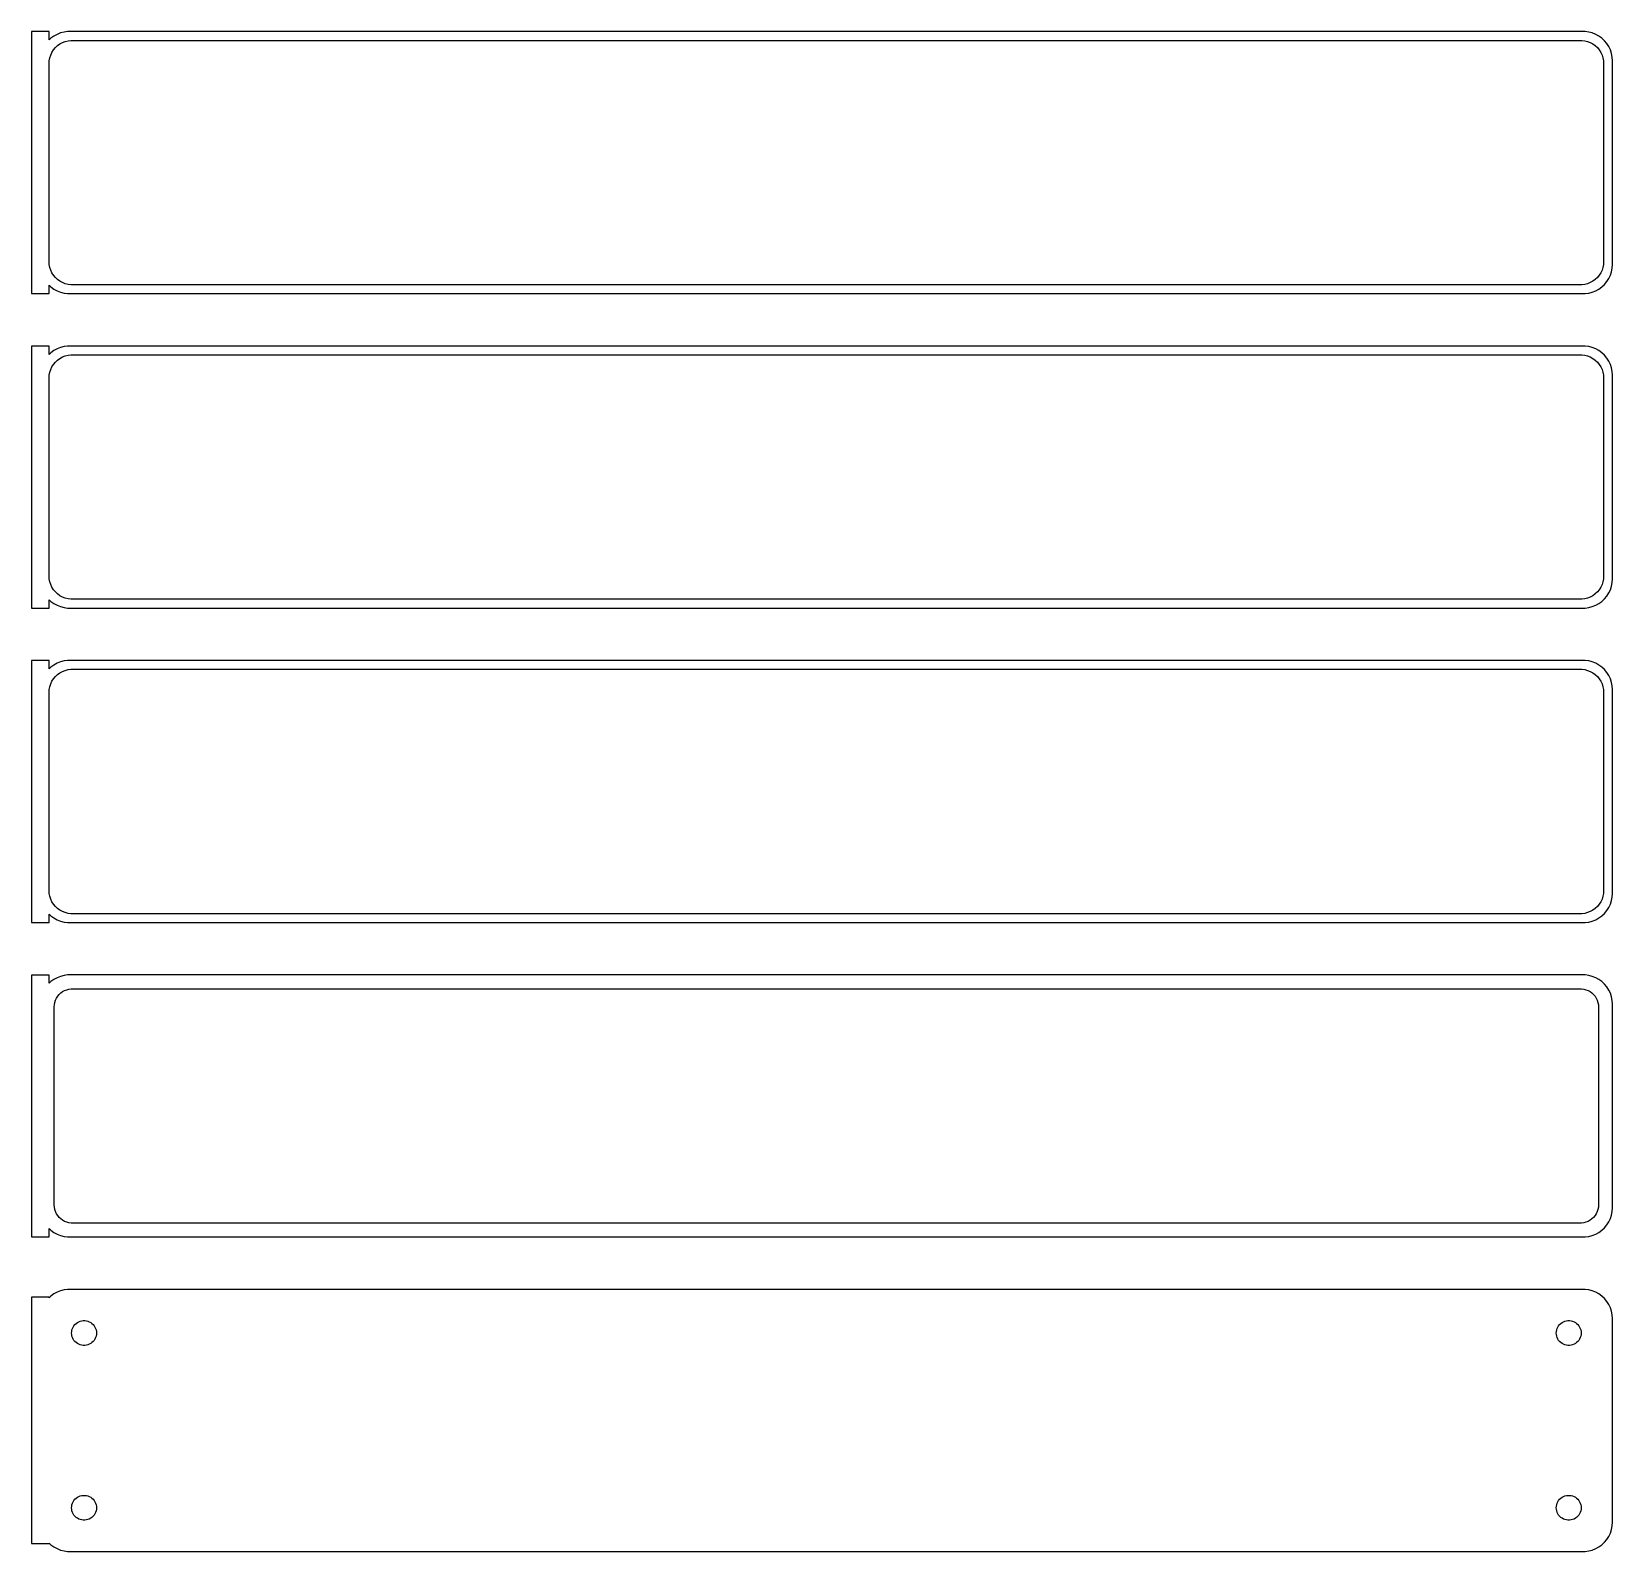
# Model space of a CAD drawing. Header units: metres. Extents: x -136 to 135, y 248 to 508.
import ezdxf

# ---------------------------------------------------------------- set-up
doc = ezdxf.new("R2010")
doc.units = ezdxf.units.M

msp = doc.modelspace()

# ---------------------------------------------------------------- linework, layer by layer
for p, q in [((-133.5, 508.49), (-136.5, 508.49)), ((-136.5, 508.49), (-136.5, 463.51)), ((-133.5, 507.059), (-133.5, 508.49)), ((-132.679, 507.722), (-133.187, 507.353)), ((-132.129, 508.024), (-132.679, 507.722)), ((-131.545, 508.255), (-132.129, 508.024)), ((-130.937, 508.411), (-131.545, 508.255)), ((-130.314, 508.49), (-130.937, 508.411)), ((130.314, 508.49), (-130.314, 508.49)), ((130.937, 508.411), (130.314, 508.49)), ((131.545, 508.255), (130.937, 508.411)), ((132.129, 508.024), (131.545, 508.255)), ((132.679, 507.722), (132.129, 508.024)), ((133.187, 507.353), (132.679, 507.722)), ((-133.187, 507.353), (-133.5, 507.059)), ((-133.005, 504.927), (-132.736, 505.351)), ((-132.736, 505.351), (-132.416, 505.738)), ((-132.416, 505.738), (-132.05, 506.082)), ((-132.05, 506.082), (-131.643, 506.377)), ((-131.643, 506.377), (-131.203, 506.619)), ((-131.203, 506.619), (-130.736, 506.804)), ((-130.736, 506.804), (-130.25, 506.929)), ((-130.25, 506.929), (-129.751, 506.992)), ((-129.751, 506.992), (129.751, 506.992)), ((129.751, 506.992), (130.25, 506.929)), ((130.25, 506.929), (130.736, 506.804)), ((130.736, 506.804), (131.203, 506.619)), ((131.203, 506.619), (131.643, 506.377)), ((131.643, 506.377), (132.05, 506.082)), ((132.05, 506.082), (132.416, 505.738)), ((132.416, 505.738), (132.736, 505.351)), ((132.736, 505.351), (133.005, 504.927)), ((133.645, 506.923), (133.187, 507.353)), ((134.045, 506.439), (133.645, 506.923)), ((134.382, 505.909), (134.045, 506.439)), ((134.649, 505.341), (134.382, 505.909)), ((134.843, 504.743), (134.649, 505.341)), ((-133.5, 503), (-133.468, 503.501)), ((-133.5, 469), (-133.5, 503)), ((-133.468, 503.501), (-133.374, 503.995)), ((-133.374, 503.995), (-133.219, 504.472)), ((-133.219, 504.472), (-133.005, 504.927)), ((133.005, 504.927), (133.219, 504.472)), ((133.219, 504.472), (133.374, 503.995)), ((133.374, 503.995), (133.468, 503.501)), ((133.468, 503.501), (133.5, 503)), ((133.5, 503), (133.5, 469)), ((134.961, 504.127), (134.843, 504.743)), ((135, 503.5), (134.961, 504.127)), ((135, 468.5), (135, 503.5)), ((-133.468, 468.499), (-133.5, 469)), ((-133.374, 468.005), (-133.468, 468.499)), ((-133.219, 467.528), (-133.374, 468.005)), ((-133.005, 467.073), (-133.219, 467.528)), ((-132.736, 466.649), (-133.005, 467.073)), ((133.005, 467.073), (132.736, 466.649)), ((133.219, 467.528), (133.005, 467.073)), ((133.374, 468.005), (133.219, 467.528)), ((133.468, 468.499), (133.374, 468.005)), ((133.5, 469), (133.468, 468.499)), ((134.649, 466.659), (134.843, 467.257)), ((134.843, 467.257), (134.961, 467.873)), ((134.961, 467.873), (135, 468.5)), ((-133.5, 464.941), (-133.187, 464.647)), ((-133.5, 463.51), (-133.5, 464.941)), ((-133.187, 464.647), (-132.679, 464.278)), ((-132.416, 466.262), (-132.736, 466.649)), ((-132.679, 464.278), (-132.129, 463.976)), ((-132.05, 465.918), (-132.416, 466.262)), ((-131.643, 465.623), (-132.05, 465.918)), ((-131.203, 465.381), (-131.643, 465.623)), ((-130.736, 465.196), (-131.203, 465.381)), ((-130.25, 465.071), (-130.736, 465.196)), ((-129.751, 465.008), (-130.25, 465.071)), ((129.751, 465.008), (-129.751, 465.008)), ((130.25, 465.071), (129.751, 465.008)), ((130.736, 465.196), (130.25, 465.071)), ((131.203, 465.381), (130.736, 465.196)), ((131.643, 465.623), (131.203, 465.381)), ((132.05, 465.918), (131.643, 465.623)), ((132.416, 466.262), (132.05, 465.918)), ((132.129, 463.976), (132.679, 464.278)), ((132.736, 466.649), (132.416, 466.262)), ((132.679, 464.278), (133.187, 464.647)), ((133.187, 464.647), (133.645, 465.077)), ((133.645, 465.077), (134.045, 465.561)), ((134.045, 465.561), (134.382, 466.091)), ((134.382, 466.091), (134.649, 466.659)), ((-136.5, 463.51), (-133.5, 463.51)), ((-132.129, 463.976), (-131.545, 463.745)), ((-131.545, 463.745), (-130.937, 463.589)), ((-130.937, 463.589), (-130.314, 463.51)), ((-130.314, 463.51), (130.314, 463.51)), ((130.314, 463.51), (130.937, 463.589)), ((130.937, 463.589), (131.545, 463.745)), ((131.545, 463.745), (132.129, 463.976)), ((-133.5, 454.49), (-136.5, 454.49)), ((-136.5, 454.49), (-136.5, 409.51)), ((-133.5, 453.059), (-133.5, 454.49)), ((-132.679, 453.722), (-133.187, 453.353)), ((-132.129, 454.024), (-132.679, 453.722)), ((-131.545, 454.255), (-132.129, 454.024)), ((-130.937, 454.411), (-131.545, 454.255)), ((-130.314, 454.49), (-130.937, 454.411)), ((130.314, 454.49), (-130.314, 454.49)), ((130.937, 454.411), (130.314, 454.49)), ((131.545, 454.255), (130.937, 454.411)), ((132.129, 454.024), (131.545, 454.255)), ((132.679, 453.722), (132.129, 454.024)), ((133.187, 453.353), (132.679, 453.722)), ((-133.187, 453.353), (-133.5, 453.059)), ((-133.219, 450.472), (-133.005, 450.927)), ((-133.005, 450.927), (-132.736, 451.351)), ((-132.736, 451.351), (-132.416, 451.738)), ((-132.416, 451.738), (-132.05, 452.082)), ((-132.05, 452.082), (-131.643, 452.377)), ((-131.643, 452.377), (-131.203, 452.619)), ((-131.203, 452.619), (-130.736, 452.804)), ((-130.736, 452.804), (-130.25, 452.929)), ((-130.25, 452.929), (-129.751, 452.992)), ((-129.751, 452.992), (129.751, 452.992)), ((129.751, 452.992), (130.25, 452.929)), ((130.25, 452.929), (130.736, 452.804)), ((130.736, 452.804), (131.203, 452.619)), ((131.203, 452.619), (131.643, 452.377)), ((131.643, 452.377), (132.05, 452.082)), ((132.05, 452.082), (132.416, 451.738)), ((132.416, 451.738), (132.736, 451.351)), ((132.736, 451.351), (133.005, 450.927)), ((133.005, 450.927), (133.219, 450.472)), ((133.645, 452.923), (133.187, 453.353)), ((134.045, 452.439), (133.645, 452.923)), ((134.382, 451.909), (134.045, 452.439)), ((134.649, 451.341), (134.382, 451.909)), ((134.843, 450.743), (134.649, 451.341)), ((134.961, 450.127), (134.843, 450.743)), ((-133.5, 449), (-133.468, 449.501)), ((-133.5, 415), (-133.5, 449)), ((-133.468, 449.501), (-133.374, 449.995)), ((-133.374, 449.995), (-133.219, 450.472)), ((133.219, 450.472), (133.374, 449.995)), ((133.374, 449.995), (133.468, 449.501)), ((133.468, 449.501), (133.5, 449)), ((133.5, 449), (133.5, 415)), ((135, 449.5), (134.961, 450.127)), ((135, 414.5), (135, 449.5)), ((-133.468, 414.499), (-133.5, 415)), ((-133.374, 414.005), (-133.468, 414.499)), ((-133.219, 413.528), (-133.374, 414.005)), ((-133.005, 413.073), (-133.219, 413.528)), ((-132.736, 412.649), (-133.005, 413.073)), ((133.005, 413.073), (132.736, 412.649)), ((133.219, 413.528), (133.005, 413.073)), ((133.374, 414.005), (133.219, 413.528)), ((133.468, 414.499), (133.374, 414.005)), ((133.5, 415), (133.468, 414.499)), ((134.649, 412.659), (134.843, 413.257)), ((134.843, 413.257), (134.961, 413.873)), ((134.961, 413.873), (135, 414.5)), ((-133.5, 410.941), (-133.187, 410.647)), ((-133.5, 409.51), (-133.5, 410.941)), ((-133.187, 410.647), (-132.679, 410.278)), ((-132.416, 412.262), (-132.736, 412.649)), ((-132.679, 410.278), (-132.129, 409.976)), ((-132.05, 411.918), (-132.416, 412.262)), ((-132.129, 409.976), (-131.545, 409.745)), ((-131.643, 411.623), (-132.05, 411.918)), ((-131.203, 411.381), (-131.643, 411.623)), ((-130.736, 411.196), (-131.203, 411.381)), ((-130.25, 411.071), (-130.736, 411.196)), ((-129.751, 411.008), (-130.25, 411.071)), ((129.751, 411.008), (-129.751, 411.008)), ((130.25, 411.071), (129.751, 411.008)), ((130.736, 411.196), (130.25, 411.071)), ((131.203, 411.381), (130.736, 411.196)), ((131.643, 411.623), (131.203, 411.381)), ((131.545, 409.745), (132.129, 409.976)), ((132.05, 411.918), (131.643, 411.623)), ((132.416, 412.262), (132.05, 411.918)), ((132.129, 409.976), (132.679, 410.278)), ((132.736, 412.649), (132.416, 412.262)), ((132.679, 410.278), (133.187, 410.647)), ((133.187, 410.647), (133.645, 411.077)), ((133.645, 411.077), (134.045, 411.561)), ((134.045, 411.561), (134.382, 412.091)), ((134.382, 412.091), (134.649, 412.659)), ((-136.5, 409.51), (-133.5, 409.51)), ((-131.545, 409.745), (-130.937, 409.589)), ((-130.937, 409.589), (-130.314, 409.51)), ((-130.314, 409.51), (130.314, 409.51)), ((130.314, 409.51), (130.937, 409.589)), ((130.937, 409.589), (131.545, 409.745)), ((-133.5, 400.49), (-136.5, 400.49)), ((-136.5, 400.49), (-136.5, 355.51)), ((-133.5, 399.059), (-133.5, 400.49)), ((-133.187, 399.353), (-133.5, 399.059)), ((-132.679, 399.722), (-133.187, 399.353)), ((-132.129, 400.024), (-132.679, 399.722)), ((-131.545, 400.255), (-132.129, 400.024)), ((-130.937, 400.411), (-131.545, 400.255)), ((-130.314, 400.49), (-130.937, 400.411)), ((130.314, 400.49), (-130.314, 400.49)), ((130.937, 400.411), (130.314, 400.49)), ((131.545, 400.255), (130.937, 400.411)), ((132.129, 400.024), (131.545, 400.255)), ((132.679, 399.722), (132.129, 400.024)), ((133.187, 399.353), (132.679, 399.722)), ((133.645, 398.923), (133.187, 399.353)), ((-133.374, 395.995), (-133.219, 396.472)), ((-133.219, 396.472), (-133.005, 396.927)), ((-133.005, 396.927), (-132.736, 397.351)), ((-132.736, 397.351), (-132.416, 397.738)), ((-132.416, 397.738), (-132.05, 398.082)), ((-132.05, 398.082), (-131.643, 398.377)), ((-131.643, 398.377), (-131.203, 398.619)), ((-131.203, 398.619), (-130.736, 398.804)), ((-130.736, 398.804), (-130.25, 398.929)), ((-130.25, 398.929), (-129.751, 398.992)), ((-129.751, 398.992), (129.751, 398.992)), ((129.751, 398.992), (130.25, 398.929)), ((130.25, 398.929), (130.736, 398.804)), ((130.736, 398.804), (131.203, 398.619)), ((131.203, 398.619), (131.643, 398.377)), ((131.643, 398.377), (132.05, 398.082)), ((132.05, 398.082), (132.416, 397.738)), ((132.416, 397.738), (132.736, 397.351)), ((132.736, 397.351), (133.005, 396.927)), ((133.005, 396.927), (133.219, 396.472)), ((133.219, 396.472), (133.374, 395.995)), ((134.045, 398.439), (133.645, 398.923)), ((134.382, 397.909), (134.045, 398.439)), ((134.649, 397.341), (134.382, 397.909)), ((134.843, 396.743), (134.649, 397.341)), ((134.961, 396.127), (134.843, 396.743)), ((-133.5, 395), (-133.468, 395.501)), ((-133.5, 361), (-133.5, 395)), ((-133.468, 395.501), (-133.374, 395.995)), ((133.374, 395.995), (133.468, 395.501)), ((133.468, 395.501), (133.5, 395)), ((133.5, 395), (133.5, 361)), ((135, 395.5), (134.961, 396.127)), ((135, 360.5), (135, 395.5)), ((-133.468, 360.499), (-133.5, 361)), ((-133.374, 360.005), (-133.468, 360.499)), ((-133.219, 359.528), (-133.374, 360.005)), ((-133.005, 359.073), (-133.219, 359.528)), ((-132.736, 358.649), (-133.005, 359.073)), ((-132.416, 358.262), (-132.736, 358.649)), ((132.736, 358.649), (132.416, 358.262)), ((133.005, 359.073), (132.736, 358.649)), ((133.219, 359.528), (133.005, 359.073)), ((133.374, 360.005), (133.219, 359.528)), ((133.468, 360.499), (133.374, 360.005)), ((133.5, 361), (133.468, 360.499)), ((134.382, 358.091), (134.649, 358.659)), ((134.649, 358.659), (134.843, 359.257)), ((134.843, 359.257), (134.961, 359.873)), ((134.961, 359.873), (135, 360.5)), ((-133.5, 356.941), (-133.187, 356.647)), ((-133.5, 355.51), (-133.5, 356.941)), ((-133.187, 356.647), (-132.679, 356.278)), ((-132.679, 356.278), (-132.129, 355.976)), ((-132.05, 357.918), (-132.416, 358.262)), ((-132.129, 355.976), (-131.545, 355.745)), ((-131.643, 357.623), (-132.05, 357.918)), ((-131.203, 357.381), (-131.643, 357.623)), ((-131.545, 355.745), (-130.937, 355.589)), ((-130.736, 357.196), (-131.203, 357.381)), ((-130.25, 357.071), (-130.736, 357.196)), ((-129.751, 357.008), (-130.25, 357.071)), ((129.751, 357.008), (-129.751, 357.008)), ((130.25, 357.071), (129.751, 357.008)), ((130.736, 357.196), (130.25, 357.071)), ((131.203, 357.381), (130.736, 357.196)), ((130.937, 355.589), (131.545, 355.745)), ((131.643, 357.623), (131.203, 357.381)), ((131.545, 355.745), (132.129, 355.976)), ((132.05, 357.918), (131.643, 357.623)), ((132.416, 358.262), (132.05, 357.918)), ((132.129, 355.976), (132.679, 356.278)), ((132.679, 356.278), (133.187, 356.647)), ((133.187, 356.647), (133.645, 357.077)), ((133.645, 357.077), (134.045, 357.561)), ((134.045, 357.561), (134.382, 358.091)), ((-136.5, 355.51), (-133.5, 355.51)), ((-130.937, 355.589), (-130.314, 355.51)), ((-130.314, 355.51), (130.314, 355.51)), ((130.314, 355.51), (130.937, 355.589)), ((-133.5, 346.479), (-136.5, 346.479)), ((-136.5, 346.479), (-136.5, 301.521)), ((-133.5, 345.059), (-133.5, 346.479)), ((-133.187, 345.353), (-133.5, 345.059)), ((-132.679, 345.722), (-133.187, 345.353)), ((-132.129, 346.024), (-132.679, 345.722)), ((-131.545, 346.255), (-132.129, 346.024)), ((-130.937, 346.411), (-131.545, 346.255)), ((-130.314, 346.49), (-130.937, 346.411)), ((130.314, 346.49), (-130.314, 346.49)), ((130.937, 346.411), (130.314, 346.49)), ((131.545, 346.255), (130.937, 346.411)), ((132.129, 346.024), (131.545, 346.255)), ((132.679, 345.722), (132.129, 346.024)), ((133.187, 345.353), (132.679, 345.722)), ((133.645, 344.923), (133.187, 345.353)), ((134.045, 344.439), (133.645, 344.923)), ((-132.515, 341.774), (-132.394, 342.146)), ((-132.394, 342.146), (-132.228, 342.5)), ((-132.228, 342.5), (-132.018, 342.83)), ((-132.018, 342.83), (-131.769, 343.131)), ((-131.769, 343.131), (-131.484, 343.399)), ((-131.484, 343.399), (-131.168, 343.628)), ((-131.168, 343.628), (-130.825, 343.817)), ((-130.825, 343.817), (-130.462, 343.961)), ((-130.462, 343.961), (-130.083, 344.058)), ((-130.083, 344.058), (-129.695, 344.107)), ((-129.695, 344.107), (129.695, 344.107)), ((129.695, 344.107), (130.083, 344.058)), ((130.083, 344.058), (130.462, 343.961)), ((130.462, 343.961), (130.825, 343.817)), ((130.825, 343.817), (131.168, 343.628)), ((131.168, 343.628), (131.484, 343.399)), ((131.484, 343.399), (131.769, 343.131)), ((131.769, 343.131), (132.018, 342.83)), ((132.018, 342.83), (132.228, 342.5)), ((132.228, 342.5), (132.394, 342.146)), ((132.394, 342.146), (132.515, 341.774)), ((134.382, 343.909), (134.045, 344.439)), ((134.649, 343.341), (134.382, 343.909)), ((134.843, 342.743), (134.649, 343.341)), ((134.961, 342.127), (134.843, 342.743)), ((135, 341.5), (134.961, 342.127)), ((-132.613, 341), (-132.588, 341.39)), ((-132.613, 307), (-132.613, 341)), ((-132.588, 341.39), (-132.515, 341.774)), ((132.515, 341.774), (132.588, 341.39)), ((132.588, 341.39), (132.613, 341)), ((132.613, 341), (132.613, 307)), ((135, 306.5), (135, 341.5)), ((-132.588, 306.61), (-132.613, 307)), ((132.613, 307), (132.588, 306.61)), ((-132.515, 306.226), (-132.588, 306.61)), ((-132.394, 305.854), (-132.515, 306.226)), ((-132.228, 305.5), (-132.394, 305.854)), ((-132.018, 305.17), (-132.228, 305.5)), ((-131.769, 304.869), (-132.018, 305.17)), ((-131.484, 304.601), (-131.769, 304.869)), ((-131.168, 304.372), (-131.484, 304.601)), ((-130.825, 304.183), (-131.168, 304.372)), ((-130.462, 304.039), (-130.825, 304.183)), ((130.825, 304.183), (130.462, 304.039)), ((131.168, 304.372), (130.825, 304.183)), ((131.484, 304.601), (131.168, 304.372)), ((131.769, 304.869), (131.484, 304.601)), ((132.018, 305.17), (131.769, 304.869)), ((132.228, 305.5), (132.018, 305.17)), ((132.394, 305.854), (132.228, 305.5)), ((132.515, 306.226), (132.394, 305.854)), ((132.588, 306.61), (132.515, 306.226)), ((134.045, 303.561), (134.382, 304.091)), ((134.382, 304.091), (134.649, 304.659)), ((134.649, 304.659), (134.843, 305.257)), ((134.843, 305.257), (134.961, 305.873)), ((134.961, 305.873), (135, 306.5)), ((-136.5, 301.521), (-133.5, 301.521)), ((-133.5, 301.521), (-133.5, 302.941)), ((-133.5, 302.941), (-133.187, 302.647)), ((-133.187, 302.647), (-132.679, 302.278)), ((-132.679, 302.278), (-132.129, 301.976)), ((-132.129, 301.976), (-131.545, 301.745)), ((-131.545, 301.745), (-130.937, 301.589)), ((-130.937, 301.589), (-130.314, 301.51)), ((-130.083, 303.942), (-130.462, 304.039)), ((-130.314, 301.51), (130.314, 301.51)), ((-129.695, 303.893), (-130.083, 303.942)), ((129.695, 303.893), (-129.695, 303.893)), ((130.083, 303.942), (129.695, 303.893)), ((130.462, 304.039), (130.083, 303.942)), ((130.314, 301.51), (130.937, 301.589)), ((130.937, 301.589), (131.545, 301.745)), ((131.545, 301.745), (132.129, 301.976)), ((132.129, 301.976), (132.679, 302.278)), ((132.679, 302.278), (133.187, 302.647)), ((133.187, 302.647), (133.645, 303.077)), ((133.645, 303.077), (134.045, 303.561)), ((-133.5, 291.153), (-136.5, 291.153)), ((-136.5, 291.153), (-136.5, 248.847)), ((-133.187, 291.353), (-133.5, 291.059)), ((-133.5, 291.059), (-133.5, 291.153)), ((-132.679, 291.722), (-133.187, 291.353)), ((-132.129, 292.024), (-132.679, 291.722)), ((-131.545, 292.255), (-132.129, 292.024)), ((-130.937, 292.411), (-131.545, 292.255)), ((-130.314, 292.49), (-130.937, 292.411)), ((130.314, 292.49), (-130.314, 292.49)), ((130.937, 292.411), (130.314, 292.49)), ((131.545, 292.255), (130.937, 292.411)), ((132.129, 292.024), (131.545, 292.255)), ((132.679, 291.722), (132.129, 292.024)), ((133.187, 291.353), (132.679, 291.722)), ((133.645, 290.923), (133.187, 291.353)), ((134.045, 290.439), (133.645, 290.923)), ((134.382, 289.909), (134.045, 290.439)), ((134.649, 289.341), (134.382, 289.909)), ((134.843, 288.743), (134.649, 289.341)), ((134.961, 288.127), (134.843, 288.743)), ((135, 287.5), (134.961, 288.127)), ((-129.635, 285), (-129.618, 285.268)), ((-129.618, 285.268), (-129.568, 285.531)), ((-129.568, 285.531), (-129.485, 285.786)), ((-129.485, 285.786), (-129.371, 286.029)), ((-129.371, 286.029), (-129.227, 286.255)), ((-129.227, 286.255), (-129.057, 286.462)), ((-129.057, 286.462), (-128.861, 286.645)), ((-128.861, 286.645), (-128.644, 286.803)), ((-128.644, 286.803), (-128.409, 286.932)), ((-128.409, 286.932), (-128.16, 287.031)), ((-128.16, 287.031), (-127.9, 287.097)), ((-127.9, 287.097), (-127.634, 287.131)), ((-127.634, 287.131), (-127.366, 287.131)), ((-127.366, 287.131), (-127.1, 287.097)), ((-127.1, 287.097), (-126.84, 287.031)), ((-126.84, 287.031), (-126.591, 286.932)), ((-126.591, 286.932), (-126.356, 286.803)), ((-126.356, 286.803), (-126.139, 286.645)), ((-126.139, 286.645), (-125.943, 286.462)), ((-125.943, 286.462), (-125.773, 286.255)), ((-125.773, 286.255), (-125.629, 286.029)), ((-125.629, 286.029), (-125.515, 285.786)), ((-125.515, 285.786), (-125.432, 285.531)), ((-125.432, 285.531), (-125.382, 285.268)), ((-125.382, 285.268), (-125.365, 285)), ((125.365, 285), (125.382, 285.268)), ((125.382, 285.268), (125.432, 285.531)), ((125.432, 285.531), (125.515, 285.786)), ((125.515, 285.786), (125.629, 286.029)), ((125.629, 286.029), (125.773, 286.255)), ((125.773, 286.255), (125.943, 286.462)), ((125.943, 286.462), (126.139, 286.645)), ((126.139, 286.645), (126.356, 286.803)), ((126.356, 286.803), (126.591, 286.932)), ((126.591, 286.932), (126.84, 287.031)), ((126.84, 287.031), (127.1, 287.097)), ((127.1, 287.097), (127.366, 287.131)), ((127.366, 287.131), (127.634, 287.131)), ((127.634, 287.131), (127.9, 287.097)), ((127.9, 287.097), (128.16, 287.031)), ((128.16, 287.031), (128.409, 286.932)), ((128.409, 286.932), (128.644, 286.803)), ((128.644, 286.803), (128.861, 286.645)), ((128.861, 286.645), (129.057, 286.462)), ((129.057, 286.462), (129.227, 286.255)), ((129.227, 286.255), (129.371, 286.029)), ((129.371, 286.029), (129.485, 285.786)), ((129.485, 285.786), (129.568, 285.531)), ((129.568, 285.531), (129.618, 285.268)), ((129.618, 285.268), (129.635, 285)), ((135, 252.5), (135, 287.5)), ((-129.618, 284.732), (-129.635, 285)), ((-129.568, 284.469), (-129.618, 284.732)), ((-129.485, 284.214), (-129.568, 284.469)), ((-129.371, 283.971), (-129.485, 284.214)), ((-129.227, 283.745), (-129.371, 283.971)), ((-129.057, 283.538), (-129.227, 283.745)), ((-128.861, 283.355), (-129.057, 283.538)), ((-128.644, 283.197), (-128.861, 283.355)), ((-128.409, 283.068), (-128.644, 283.197)), ((-128.16, 282.969), (-128.409, 283.068)), ((-127.9, 282.903), (-128.16, 282.969)), ((-127.634, 282.869), (-127.9, 282.903)), ((-127.366, 282.869), (-127.634, 282.869)), ((-127.1, 282.903), (-127.366, 282.869)), ((-126.84, 282.969), (-127.1, 282.903)), ((-126.591, 283.068), (-126.84, 282.969)), ((-126.356, 283.197), (-126.591, 283.068)), ((-126.139, 283.355), (-126.356, 283.197)), ((-125.943, 283.538), (-126.139, 283.355)), ((-125.773, 283.745), (-125.943, 283.538)), ((-125.629, 283.971), (-125.773, 283.745)), ((-125.515, 284.214), (-125.629, 283.971)), ((-125.432, 284.469), (-125.515, 284.214)), ((-125.382, 284.732), (-125.432, 284.469)), ((-125.365, 285), (-125.382, 284.732)), ((125.382, 284.732), (125.365, 285)), ((125.432, 284.469), (125.382, 284.732)), ((125.515, 284.214), (125.432, 284.469)), ((125.629, 283.971), (125.515, 284.214)), ((125.773, 283.745), (125.629, 283.971)), ((125.943, 283.538), (125.773, 283.745)), ((126.139, 283.355), (125.943, 283.538)), ((126.356, 283.197), (126.139, 283.355)), ((126.591, 283.068), (126.356, 283.197)), ((126.84, 282.969), (126.591, 283.068)), ((127.1, 282.903), (126.84, 282.969)), ((127.366, 282.869), (127.1, 282.903)), ((127.634, 282.869), (127.366, 282.869)), ((127.9, 282.903), (127.634, 282.869)), ((128.16, 282.969), (127.9, 282.903)), ((128.409, 283.068), (128.16, 282.969)), ((128.644, 283.197), (128.409, 283.068)), ((128.861, 283.355), (128.644, 283.197)), ((129.057, 283.538), (128.861, 283.355)), ((129.227, 283.745), (129.057, 283.538)), ((129.371, 283.971), (129.227, 283.745)), ((129.485, 284.214), (129.371, 283.971)), ((129.568, 284.469), (129.485, 284.214)), ((129.618, 284.732), (129.568, 284.469)), ((129.635, 285), (129.618, 284.732)), ((-129.635, 255), (-129.618, 255.268)), ((-129.618, 255.268), (-129.568, 255.531)), ((-129.568, 255.531), (-129.485, 255.786)), ((-129.485, 255.786), (-129.371, 256.029)), ((-129.371, 256.029), (-129.227, 256.255)), ((-129.227, 256.255), (-129.057, 256.462)), ((-129.057, 256.462), (-128.861, 256.645)), ((-128.861, 256.645), (-128.644, 256.803)), ((-128.644, 256.803), (-128.409, 256.932)), ((-128.409, 256.932), (-128.16, 257.031)), ((-128.16, 257.031), (-127.9, 257.097)), ((-127.9, 257.097), (-127.634, 257.131)), ((-127.634, 257.131), (-127.366, 257.131)), ((-127.366, 257.131), (-127.1, 257.097)), ((-127.1, 257.097), (-126.84, 257.031)), ((-126.84, 257.031), (-126.591, 256.932)), ((-126.591, 256.932), (-126.356, 256.803)), ((-126.356, 256.803), (-126.139, 256.645)), ((-126.139, 256.645), (-125.943, 256.462)), ((-125.943, 256.462), (-125.773, 256.255)), ((-125.773, 256.255), (-125.629, 256.029)), ((-125.629, 256.029), (-125.515, 255.786)), ((-125.515, 255.786), (-125.432, 255.531)), ((-125.432, 255.531), (-125.382, 255.268)), ((-125.382, 255.268), (-125.365, 255)), ((125.365, 255), (125.382, 255.268)), ((125.382, 255.268), (125.432, 255.531)), ((125.432, 255.531), (125.515, 255.786)), ((125.515, 255.786), (125.629, 256.029)), ((125.629, 256.029), (125.773, 256.255)), ((125.773, 256.255), (125.943, 256.462)), ((125.943, 256.462), (126.139, 256.645)), ((126.139, 256.645), (126.356, 256.803)), ((126.356, 256.803), (126.591, 256.932)), ((126.591, 256.932), (126.84, 257.031)), ((126.84, 257.031), (127.1, 257.097)), ((127.1, 257.097), (127.366, 257.131)), ((127.366, 257.131), (127.634, 257.131)), ((127.634, 257.131), (127.9, 257.097)), ((127.9, 257.097), (128.16, 257.031)), ((128.16, 257.031), (128.409, 256.932)), ((128.409, 256.932), (128.644, 256.803)), ((128.644, 256.803), (128.861, 256.645)), ((128.861, 256.645), (129.057, 256.462)), ((129.057, 256.462), (129.227, 256.255)), ((129.227, 256.255), (129.371, 256.029)), ((129.371, 256.029), (129.485, 255.786)), ((129.485, 255.786), (129.568, 255.531)), ((129.568, 255.531), (129.618, 255.268)), ((129.618, 255.268), (129.635, 255)), ((-129.618, 254.732), (-129.635, 255)), ((-129.568, 254.469), (-129.618, 254.732)), ((-129.485, 254.214), (-129.568, 254.469)), ((-129.371, 253.971), (-129.485, 254.214)), ((-129.227, 253.745), (-129.371, 253.971)), ((-129.057, 253.538), (-129.227, 253.745)), ((-128.861, 253.355), (-129.057, 253.538)), ((-128.644, 253.197), (-128.861, 253.355)), ((-128.409, 253.068), (-128.644, 253.197)), ((-128.16, 252.969), (-128.409, 253.068)), ((-127.9, 252.903), (-128.16, 252.969)), ((-127.634, 252.869), (-127.9, 252.903)), ((-127.366, 252.869), (-127.634, 252.869)), ((-127.1, 252.903), (-127.366, 252.869)), ((-126.84, 252.969), (-127.1, 252.903)), ((-126.591, 253.068), (-126.84, 252.969)), ((-126.356, 253.197), (-126.591, 253.068)), ((-126.139, 253.355), (-126.356, 253.197)), ((-125.943, 253.538), (-126.139, 253.355)), ((-125.773, 253.745), (-125.943, 253.538)), ((-125.629, 253.971), (-125.773, 253.745)), ((-125.515, 254.214), (-125.629, 253.971)), ((-125.432, 254.469), (-125.515, 254.214)), ((-125.382, 254.732), (-125.432, 254.469)), ((-125.365, 255), (-125.382, 254.732)), ((125.382, 254.732), (125.365, 255)), ((125.432, 254.469), (125.382, 254.732)), ((125.515, 254.214), (125.432, 254.469)), ((125.629, 253.971), (125.515, 254.214)), ((125.773, 253.745), (125.629, 253.971)), ((125.943, 253.538), (125.773, 253.745)), ((126.139, 253.355), (125.943, 253.538)), ((126.356, 253.197), (126.139, 253.355)), ((126.591, 253.068), (126.356, 253.197)), ((126.84, 252.969), (126.591, 253.068)), ((127.1, 252.903), (126.84, 252.969)), ((127.366, 252.869), (127.1, 252.903)), ((127.634, 252.869), (127.366, 252.869)), ((127.9, 252.903), (127.634, 252.869)), ((128.16, 252.969), (127.9, 252.903)), ((128.409, 253.068), (128.16, 252.969)), ((128.644, 253.197), (128.409, 253.068)), ((128.861, 253.355), (128.644, 253.197)), ((129.057, 253.538), (128.861, 253.355)), ((129.227, 253.745), (129.057, 253.538)), ((129.371, 253.971), (129.227, 253.745)), ((129.485, 254.214), (129.371, 253.971)), ((129.568, 254.469), (129.485, 254.214)), ((129.618, 254.732), (129.568, 254.469)), ((129.635, 255), (129.618, 254.732)), ((134.961, 251.873), (135, 252.5)), ((134.045, 249.561), (134.382, 250.091)), ((134.382, 250.091), (134.649, 250.659)), ((134.649, 250.659), (134.843, 251.257)), ((134.843, 251.257), (134.961, 251.873)), ((-136.5, 248.847), (-133.5, 248.847)), ((-133.5, 248.847), (-133.5, 248.941)), ((-133.5, 248.941), (-133.187, 248.647)), ((-133.187, 248.647), (-132.679, 248.278)), ((-132.679, 248.278), (-132.129, 247.976)), ((-132.129, 247.976), (-131.545, 247.745)), ((-131.545, 247.745), (-130.937, 247.589)), ((-130.937, 247.589), (-130.314, 247.51)), ((-130.314, 247.51), (130.314, 247.51)), ((130.314, 247.51), (130.937, 247.589)), ((130.937, 247.589), (131.545, 247.745)), ((131.545, 247.745), (132.129, 247.976)), ((132.129, 247.976), (132.679, 248.278)), ((132.679, 248.278), (133.187, 248.647)), ((133.187, 248.647), (133.645, 249.077)), ((133.645, 249.077), (134.045, 249.561))]:
    msp.add_line(p, q)

doc.saveas('drawing.dxf')
